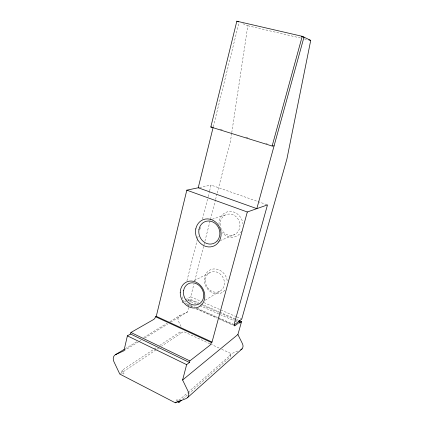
<?xml version="1.0" encoding="UTF-8"?>
<svg xmlns="http://www.w3.org/2000/svg" width="424" height="424" viewBox="0 0 424 424"><rect width="100%" height="100%" fill="white"/><g stroke="black" fill="none" stroke-linecap="round" stroke-linejoin="round"><path stroke-width="0.32" stroke-dasharray="2.12 1.59" d="M231.658 133.316L230.481 141.171L217.051 193.689M231.758 132.664L247.802 25.747L242.003 23.346M122.181 370.221L121.571 372.839L123.866 374.026L124.211 372.553L122.992 371.928L122.181 370.221L153.578 349.461M213.277 126.792L238.945 22.779M182.405 298.756L183.051 296.191M186.936 280.778L197.462 239.035M197.621 238.394L198.273 235.823M199.889 229.4L200.536 226.835M202.481 219.129L207.988 197.293M208.147 196.651L209.44 191.516M209.604 190.869L211.062 185.092L267.496 204.898M159.636 345.454L180.571 331.616L179.999 333.858L161.433 346.244M196.291 304.098L188.468 300.658L188.802 299.36L200.245 304.379M185.569 299.715L190.683 296.811L193.959 284.001M194.775 280.799L203.785 245.57M203.949 244.929L204.766 241.728M204.93 241.086L215.413 200.096M215.578 199.455L216.887 194.33M170.602 322.245L187.466 311.937L188.913 306.287M189.878 302.524L190.678 299.386L198.549 302.831M176.426 401.141L176.819 399.636L178.138 400.314L179.622 399.731L187.556 392.767M237.79 351.04L231.345 353.717L229.389 355.429L230.693 354.888L230.047 357.188L189.729 392.857M182.845 398.947L189.237 393.292M188.049 392.333L230.693 354.888M177.19 401.141L178.138 400.314M120.321 373.708L156.52 349.524M157.066 349.159L158.703 348.067M154.129 349.095L156.334 347.638M205.227 300.197L221.037 290.541M123.951 350.765L138.563 341.834M139.125 341.49L141.372 340.112M144.748 338.05L167.793 323.963M125.34 348.682L137.01 341.585M143.657 337.541L167.088 323.3M169.791 321.657L180.036 315.424L187.466 311.937M188.468 300.658L190.678 299.386M184.504 301.819L186.65 300.589M187.191 300.282L188.802 299.36M182.161 301.644L185.002 300.033M194.372 280.624L209.44 272.802M217.782 241.648L219.584 240.89M220.183 240.636L234.605 234.573M209.801 220.051L211.634 219.441M212.249 219.24L226.305 214.56M199.508 187.514L211.062 185.092M247.802 25.747L301.088 38.139M304.3 38.886L306.865 39.485M220.125 129.145L222.637 129.919M245.856 137.111L249.619 138.272M265.938 143.323L267.189 143.715M190.683 296.811L200.897 301.268M203.896 302.577L236.338 316.723M236.942 316.982L241.749 319.081M200.971 303.891L219.134 311.847M219.743 312.112L238.511 320.332M202.656 305.439L218.922 312.567M219.526 312.833L234.583 319.436M235.188 319.701L237.599 320.761M199.905 305.688L234.218 320.767M234.817 321.032L236.624 321.827M185.219 302.959L190.042 305.089M190.646 305.36L195.204 307.374M197.483 308.381L217.782 317.359M218.376 317.618L233.248 324.196M187.011 304.363L192.422 306.759M196.031 308.359L217.682 317.942M218.286 318.207L233.322 324.864M187.36 304.973L191.584 306.844M196.376 308.964L217.056 318.127M219.447 319.187L233.46 325.394M209.811 343.742L183.502 331.552L181.265 333.041L180.571 331.616M210.41 344.018L219.383 348.178M221.773 349.286L231.345 353.717M181.016 326.459L178.531 321.36A4.749 3.964 61.6 0 1 180.036 315.424M182.892 302.741A2.486 0.88 -66.3 0 1 182.172 302.243M224.9 290.175A12.805 11.167 62.3 0 1 206.599 287.673A12.805 11.167 62.3 0 1 211.555 269.362A12.805 11.167 62.3 0 1 227.306 281.271M241.627 231.075A13.07 11.819 69.3 0 1 222.24 232.585M219.028 224.471A13.07 11.819 69.3 0 1 229.84 211.475A13.07 11.819 69.3 0 1 242.878 223.739M221.243 229.087A10.844 9.8 69.3 0 1 230.253 214.067A10.844 9.8 69.3 0 1 238.622 230.751A10.844 9.8 69.3 0 1 221.508 229.601M205.322 280.322A10.621 9.259 62.3 0 0 219.314 291.569A10.621 9.259 62.3 0 0 220.014 273.867A10.621 9.259 62.3 0 0 205.322 280.322"/><path stroke-width="0.64" d="M274.095 145.851L272.139 146.026L210.823 127.015L236.831 21.2L302.222 36.316L310.718 40.381L286.91 158.984L241.749 319.081L233.921 325.129L267.496 204.898L247.303 211.989L186.814 190.169L156.276 316.336L155.56 316.744A2.745 1.044 -64.8 0 1 153.748 319.426L130.937 332.485L130.581 334.006L127.391 335.845L123.951 350.765L115.513 354.655A5.74 4.478 63.2 0 0 113.913 361.688L119.791 374.063L175.298 402.8L186.147 398.565A6.1 4.871 56.7 0 0 188.076 391.267L182.612 380.01L186.639 364.64L189.427 362.456L189.841 360.888L209.7 345.417A2.857 0.822 -66.2 0 0 211.406 342.539L212.027 342.062L247.303 211.989M213.118 127.433L198.225 187.779L256.822 208.645L303.981 37.158L301.411 36.565M177.418 401.655L178.912 402.429L179.336 400.812M272.139 146.026L302.222 36.316M238.802 321.286L240.005 321.816L239.634 323.146L241.537 321.657L239.115 320.597M182.612 380.01L237.901 334.525L241.537 321.657M187.7 397.463L242.072 348.851M178.912 402.429L181.371 400.251M175.298 402.8L176.246 401.973M240.005 321.816L234.923 325.775A2.581 0.689 -67.2 0 1 234.446 324.726M115.513 354.655L124.248 349.344M186.814 190.169L198.936 187.631M210.823 127.015L212.021 127.009M308.794 39.93L310.718 40.381M236.831 21.2L238.532 21.905M156.276 316.336L212.027 342.062M155.56 316.744L211.406 342.539M130.937 332.485L189.841 360.888M130.581 334.006L189.427 362.456M127.391 335.845L186.639 364.64M237.901 334.525L242.464 343.7A4.998 4.245 54.1 0 1 240.721 349.821M195.798 228.907A14.215 12.593 69.6 0 0 212.233 246.583A14.215 12.593 69.6 0 0 216.908 223.31A14.215 12.593 69.6 0 0 195.798 228.907M180.227 292.65A13.891 11.851 63.1 0 0 198.549 307.045A13.891 11.851 63.1 0 0 198.792 283.894A13.891 11.851 63.1 0 0 180.227 292.65M198.936 229.686A11.708 10.383 69.6 0 0 212.975 243.668A11.708 10.383 69.6 0 0 216.092 224.275A11.708 10.383 69.6 0 0 198.936 229.686M183.581 290.694A11.443 9.768 63 0 0 197.112 304.755A11.443 9.768 63 0 0 200.033 286.322A11.443 9.768 63 0 0 183.581 290.694"/></g></svg>
